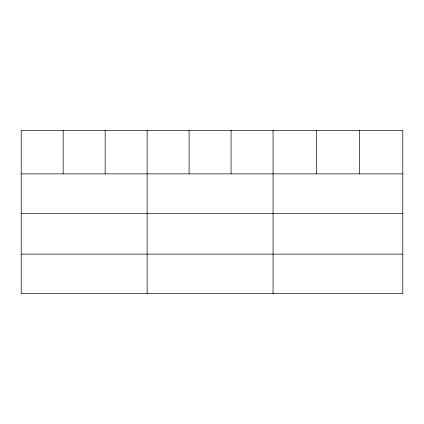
<?xml version="1.0" encoding="UTF-8"?>
<svg xmlns="http://www.w3.org/2000/svg" width="424" height="424" viewBox="0 0 424 424"><rect width="100%" height="100%" fill="white"/><g stroke="black" fill="none" stroke-linecap="round" stroke-linejoin="round"><path stroke-width="0.64" d="M402.8 213.404L402.8 130.327L21.2 130.327L21.2 293.673L402.8 293.673L402.8 213.404L21.2 213.404M21.2 173.867L402.8 173.867M21.2 254.135L402.8 254.135M359.552 130.327L359.552 173.867M316.304 130.327L316.304 173.867M273.056 130.327L273.056 293.673M231.08 130.327L231.08 173.867M189.104 130.327L189.104 173.867M147.128 130.327L147.128 293.673M105.152 130.327L105.152 173.867M63.176 130.327L63.176 173.867"/></g></svg>
